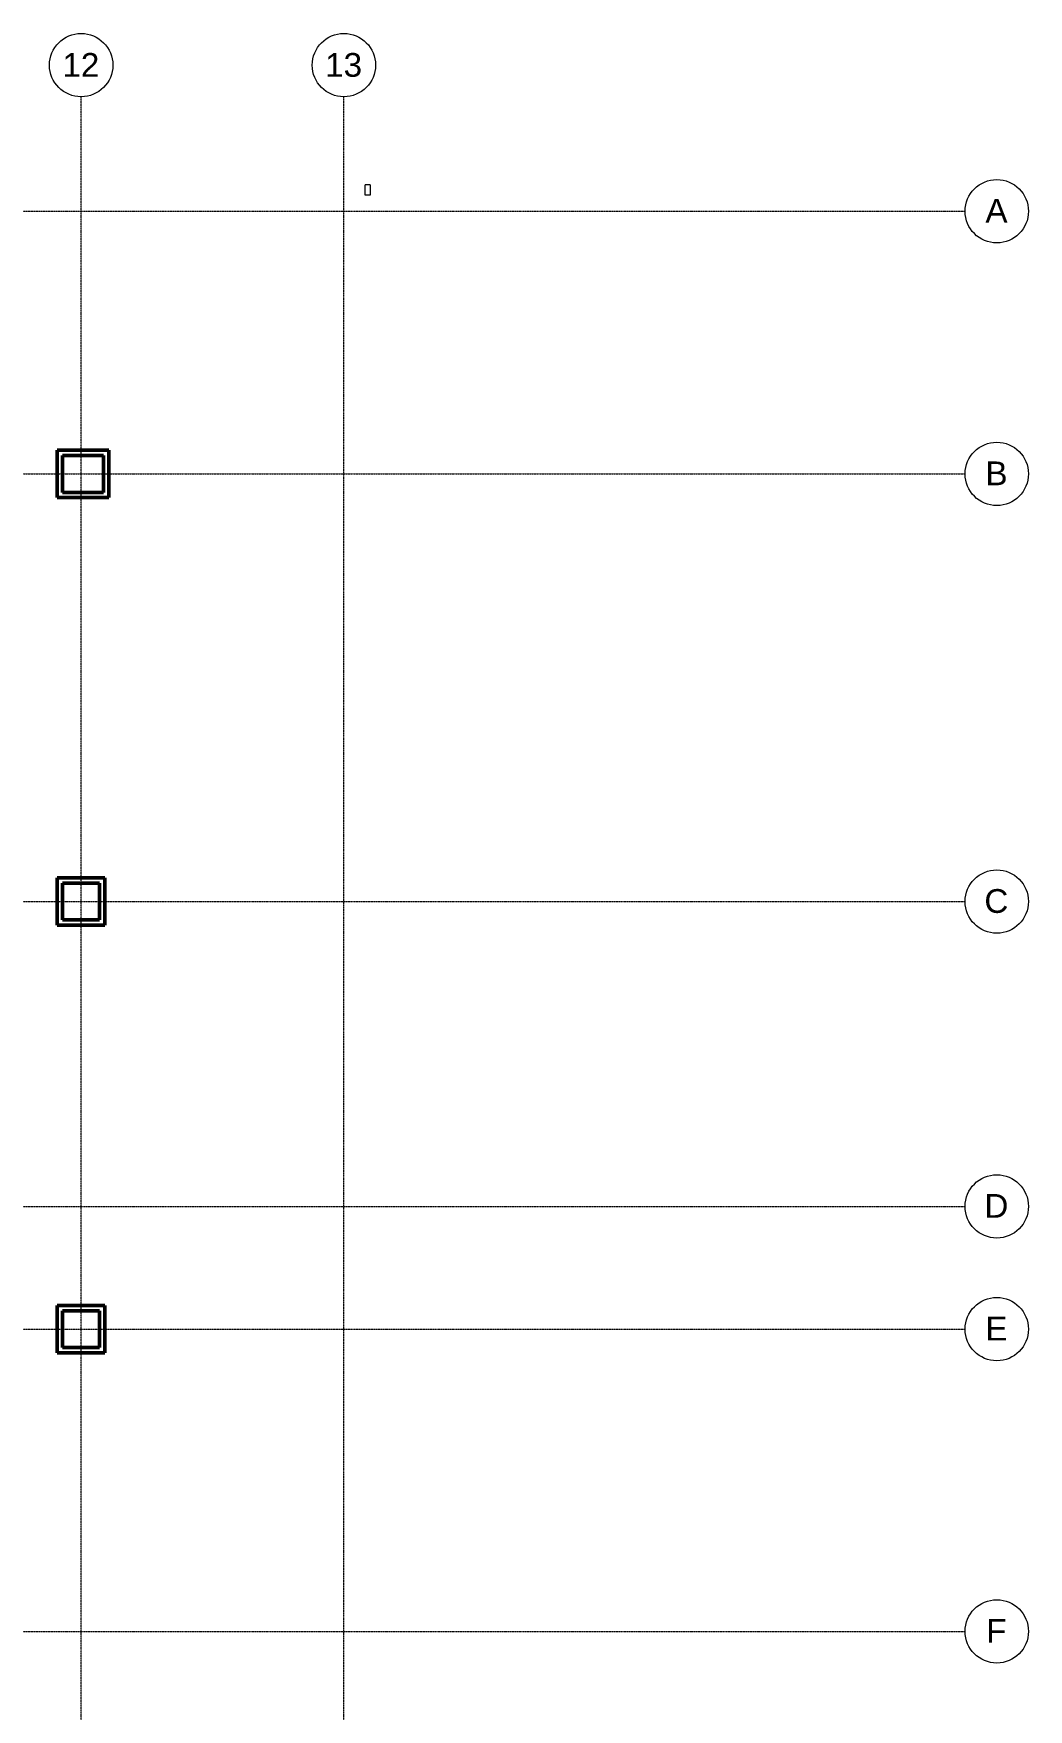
# Model space of a CAD drawing. Header units: inches. Extents: x -223 to 3310, y -687 to 1630.
# Drawn here: x 2556 to 3310, y 360 to 1630 of the extents above; entities that cross this region are included whole.
import ezdxf

# ---------------------------------------------------------------- set-up
doc = ezdxf.new("R2010")
doc.units = ezdxf.units.IN
doc.header["$MEASUREMENT"] = 0
doc.linetypes.add('Grid Line 1_2_', pattern=[0.875, 0.5, -0.125, 0.125, -0.125])
for name, color, linetype, lineweight in [('I-WALL', 2, 'Continuous', 13), ('S-GRID', 1, 'Continuous', 9), ('S-GRID-IDEN', 1, 'Continuous', 9)]:
    doc.layers.add(name, color=color, linetype=linetype, lineweight=lineweight)
doc.styles.add('Arial_1', font='arial.ttf', dxfattribs={"height": 18})

# ---------------------------------------------------------------- blocks, each defined once
blk = doc.blocks.new('Grid - Grid Head - Circle-50561-Level 2')
at = {"layer": 'S-GRID-IDEN'}
blk.add_circle((0, 0), 0.25, dxfattribs=at)

msp = doc.modelspace()

# ---------------------------------------------------------------- linework, layer by layer
at = {"layer": 'I-WALL'}
for p, q in [((2811.1, 1515.1), (2807.1, 1515.1)), ((2807.1, 1507.1), (2807.1, 1515.1)), ((2811.1, 1515.1), (2811.1, 1507.1)), ((2811.1, 1507.1), (2807.1, 1507.1))]:
    msp.add_line(p, q, dxfattribs=at)
at = {"layer": 'I-WALL', "lineweight": 50}
for p, q in [((2613, 1314), (2574, 1314)), ((2574, 1314), (2574, 1278)), ((2578, 1310), (2609, 1310)), ((2578, 1282), (2578, 1310)), ((2609, 1310), (2609, 1282)), ((2613, 1278), (2613, 1314)), ((2574, 1278), (2613, 1278)), ((2609, 1282), (2578, 1282)), ((2610, 990), (2574, 990)), ((2574, 990), (2574, 954)), ((2578, 986), (2606, 986)), ((2578, 958), (2578, 986)), ((2606, 986), (2606, 958)), ((2610, 954), (2610, 990)), ((2574, 954), (2610, 954)), ((2606, 958), (2578, 958)), ((2610, 666), (2574, 666)), ((2574, 666), (2574, 630)), ((2578, 662), (2606, 662)), ((2578, 634), (2578, 662)), ((2606, 662), (2606, 634)), ((2610, 630), (2610, 666)), ((2574, 630), (2610, 630)), ((2606, 634), (2578, 634))]:
    msp.add_line(p, q, dxfattribs=at)
at = {"layer": 'S-GRID', "linetype": 'Grid Line 1_2_'}
for p, q in [((2592.1, -687.1), (2592.1, 1581.7)), ((2791.1, -687.1), (2791.1, 1581.7)), ((-200, 1495), (3261.6, 1495)), ((-200, 1296), (3261.6, 1296)), ((-200, 972), (3261.6, 972)), ((-200, 741), (3261.6, 741)), ((-200, 648), (3261.6, 648)), ((-200, 419), (3261.6, 419))]:
    msp.add_line(p, q, dxfattribs=at)

# ---------------------------------------------------------------- block references
at = {"layer": 'S-GRID-IDEN', "xscale": 95.99999999999994, "yscale": 95.99999999999994, "zscale": 95.99999999999994}
for p in [(2592.1, 1605.7), (2791.1, 1605.7)]:
    msp.add_blockref('Grid - Grid Head - Circle-50561-Level 2', p, dxfattribs=at)
at = {"layer": 'S-GRID-IDEN', "xscale": 95.99999999999994, "yscale": 95.99999999999994, "zscale": 95.99999999999994, "rotation": 269.9999999999994}
for p in [(3285.6, 1495), (3285.6, 1296), (3285.6, 972), (3285.6, 741), (3285.6, 648), (3285.6, 419)]:
    msp.add_blockref('Grid - Grid Head - Circle-50561-Level 2', p, dxfattribs=at)

# ---------------------------------------------------------------- texts
at = {"layer": 'S-GRID-IDEN', "char_height": 18, "attachment_point": 1, "style": 'Arial_1'}
for s, insert, width in [('12', (2577.9, 1614.9), 33.936), ('13', (2776.9, 1614.9), 33.936), ('A', (3277, 1504.4), 20.301), ('B', (3277, 1305.4), 20.301), ('C', (3276.2, 981.4), 22.119), ('D', (3276.2, 750.4), 22.119), ('E', (3277, 657.4), 20.301), ('F', (3277.6, 428.4), 18.786)]:
    msp.add_mtext(s, dxfattribs=dict(at, insert=insert, width=width))

doc.saveas('drawing.dxf')
